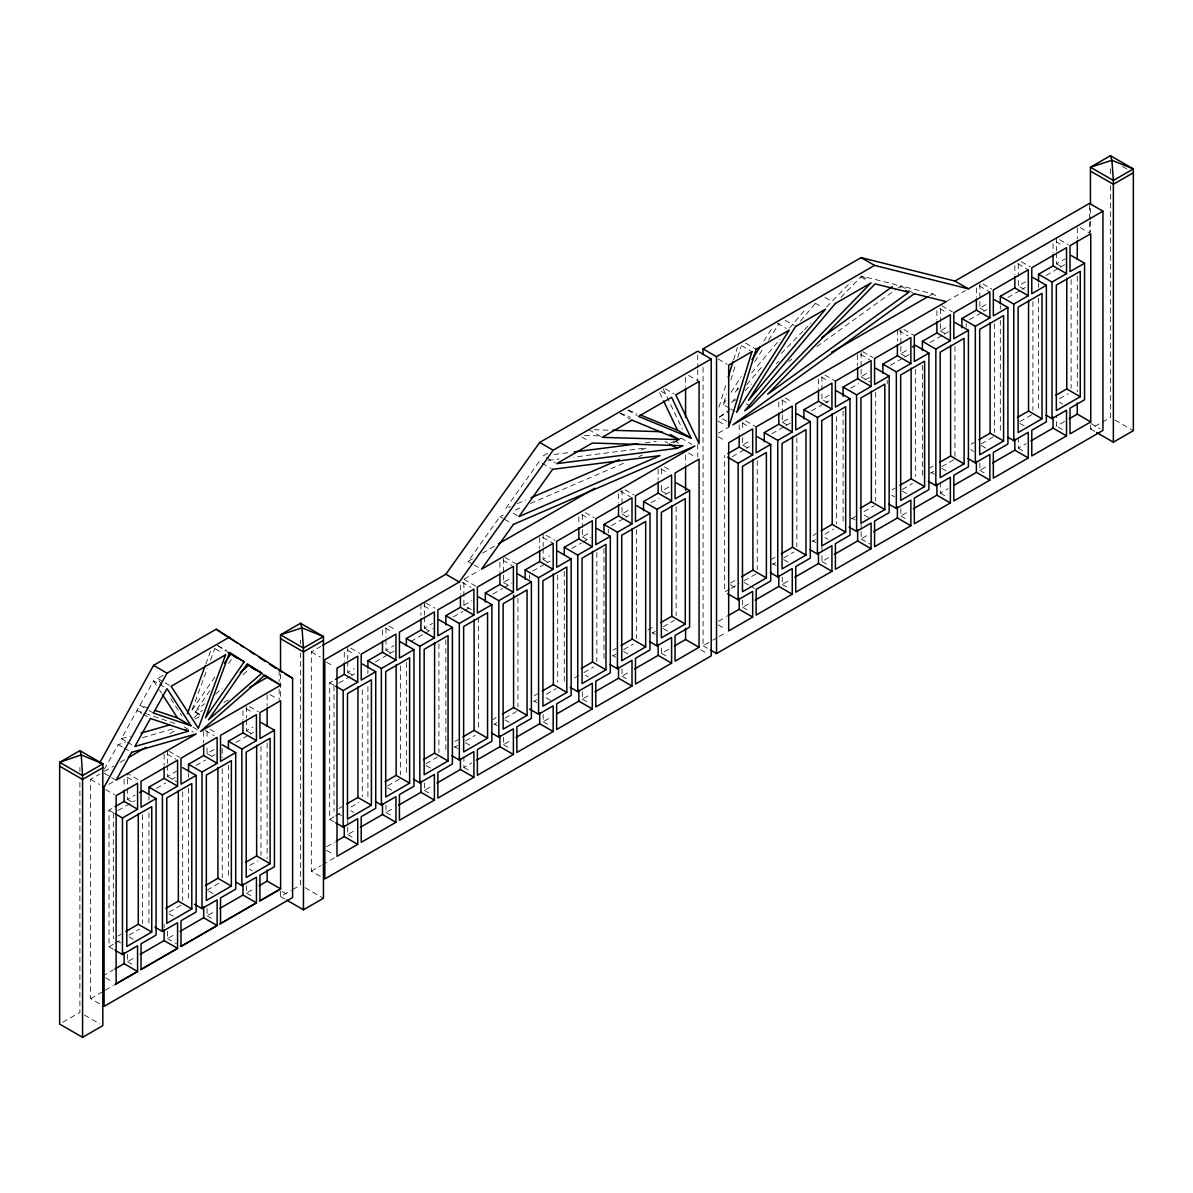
<?xml version="1.0" encoding="UTF-8"?>
<svg xmlns="http://www.w3.org/2000/svg" width="1193" height="1193" viewBox="0 0 1193 1193"><rect width="100%" height="100%" fill="white"/><g stroke="black" fill="none" stroke-linecap="round" stroke-linejoin="round"><path stroke-width="0.75" stroke-dasharray="5 3.75" d="M719.006 407.156L726.045 384.31M733.62 359.689L737.393 347.387M729.236 408.066L723.256 404.606L726.492 394.078M730.802 380.045L735.663 364.268M737.811 357.244L741.047 346.716M199.559 714.264L192.073 709.939L207.299 668.736M210.46 660.161L214.904 648.142M205.807 664.098L210.878 650.453M104.373 769.291L118.122 744.566L125.116 742.583M125.862 741.315L121.373 738.721L153.569 680.845L158.058 683.44M723.256 404.606L726.224 399.953M731.175 392.199L741.092 376.675M763.878 340.974L771.796 328.552M738.005 387.934L735.052 392.557L738.616 388.351M754.722 361.733L762.595 349.415M768.501 340.169L779.312 323.214M192.073 709.939L215.068 676.714M199.529 714.652L195.041 712.057L210.758 689.345M228.564 663.606L232.769 657.537M472.532 564.021L468.044 561.426L499.927 516.644L503.327 515.167M539.161 461.557L505.534 508.785L510.619 506.578M751.65 372.917L780.088 339.259M789.572 328.03L806.155 308.391M734.813 398.82L731.234 403.055L736.096 399.551M746.758 384.683L762.267 366.326M800.458 321.111L817.175 301.337M745.073 390.693L751.53 384.057M781.281 353.486L803.277 330.908M804.574 329.581L811.031 322.93M826.555 306.989L851.131 281.742M776.24 363.835L778.835 361.181M840.946 297.37L861.644 276.105L895.272 284.501L901.252 287.96M195.041 712.057L204.614 703.676M215.56 694.117L222.405 688.122M193.997 717.56L202.407 710.208M243.014 674.686L248.621 669.78M788.752 361.494L791.749 359.317M726.91 421.353L719.439 417.028L729.937 409.438M816.892 346.596L896.375 289.153M897.867 288.065L900.864 285.902L932.762 293.866L937.251 296.461M161.681 684.707L157.64 678.489L164.052 674.791M543.203 455.875L549.391 452.296M99.601 1003.79L90.623 998.601L90.623 779.327L99.645 774.123M104.253 771.453L113.872 765.906M120.284 762.208L125.086 759.434M169.958 733.516L176.37 729.818M195.011 719.066L199.813 716.277M223.866 702.409L228.668 699.635M320.32 876.363L311.328 871.173L311.328 651.9L320.947 646.352M468.044 561.426L472.846 558.652M482.479 553.09L495.304 545.693M673.344 442.901L681.367 438.263L691.836 444.318M719.439 417.028L729.057 411.481M929.556 295.715L932.762 293.866M108.787 784.353L114.916 780.804M471.384 609.593L463.898 605.283L463.898 579.321L479.571 570.269M718.41 433.119L728.013 427.586M946.631 301.367L965.435 290.51M113.484 949.33L108.995 946.75L108.995 810.181L113.529 807.557M127.562 788.334L127.562 799.459L135.092 795.12M167.512 765.265L167.512 776.389L176.609 771.14M207.045 748.011L207.045 753.573L214.636 749.189M246.444 719.692L246.444 730.817L252.901 727.104M334.174 821.917L329.686 819.323L329.686 682.769L334.07 680.234M347.745 661.22L347.745 672.345L354.202 668.617M385.965 639.15L385.965 650.274L394.033 645.622M424.41 616.96L424.41 628.085L432.477 623.417M463.898 605.283L471.966 600.616M503.401 575.056L503.401 582.467L511.469 577.815M543.158 548.392L543.158 559.517L549.615 555.789M582.318 529.498L582.318 536.91L590.386 532.257M622 489.891L622 514.004L630.068 509.336M661.608 485.566L661.608 491.128L669.676 486.476M742.672 437.652L742.672 445.078L749.965 440.873M782.265 414.791L782.265 422.218L791.019 417.162M829.239 395.092L821.947 399.297L821.947 377.048M861.107 369.278L861.107 376.69L869.861 371.649M900.864 346.328L900.864 353.739L908.156 349.534M940.367 323.512L940.367 330.938L949.121 325.883M979.871 284.023L979.871 308.122L987.163 303.917M1025.607 281.727L1018.315 285.932L1018.315 278.521M1056.521 252.752L1056.521 263.877L1065.274 258.821M118.003 810.539L135.152 800.637M156.417 788.364L165.812 782.936M172.075 779.312L175.207 777.508M195.995 765.503L205.39 760.09M211.638 756.481L214.77 754.677M235.916 742.464L248.666 735.097M250.262 734.187L253.453 732.338M338.812 683.067L349.967 676.625M351.562 675.7L354.739 673.851M375.422 661.921L388.172 654.554M389.768 653.63L396.151 649.946M410.675 641.566L423.44 634.199M425.021 633.274L432.999 628.681M453.37 616.915L462.929 611.398M464.524 610.473L470.907 606.79M492.873 594.114L502.432 588.596M504.028 587.672L512.006 583.064M532.63 571.149L545.38 563.797M546.976 562.872L550.167 561.038M571.79 548.541L581.349 543.024M582.945 542.099L590.923 537.506M611.472 525.636L624.222 518.269M625.818 517.359L629.009 515.51M651.065 502.775L659.043 498.167M665.411 494.499L670.198 491.725M732.189 456.68L744.939 449.314M746.535 448.404L749.726 446.555M771.796 433.82L784.547 426.453M786.142 425.528L790.929 422.769M811.479 410.914L824.229 403.547M825.824 402.623L829.016 400.788M850.639 388.307L858.602 383.699M864.985 380.015L869.757 377.256M890.396 365.341L903.146 357.989M904.741 357.065L911.124 353.382M929.899 342.54L942.649 335.173M944.245 334.264L950.612 330.58M969.387 319.739L982.152 312.372M983.748 311.448L986.924 309.613M1007.846 297.534L1020.597 290.182M1022.192 289.258L1025.369 287.409M1046.052 275.479L1058.802 268.112M1060.398 267.187L1065.185 264.428M118.003 935.983L121.119 934.179M338.812 808.496L341.988 806.662M454.965 741.435L458.157 739.6M492.873 719.558L496.064 717.709M534.225 695.683L537.417 693.834M613.068 650.155L616.259 648.321M647.888 630.053L654.256 626.37M730.593 583.049L735.38 580.29M771.796 559.263L774.988 557.414M813.074 535.433L816.251 533.584M891.991 489.861L895.182 488.026M929.899 467.984L933.075 466.135M970.983 444.258L974.174 442.409M108.995 946.75L113.529 944.125M115.035 943.245L121.09 939.756M129.068 935.148L139.596 929.064M169.033 912.078L182.678 904.205M207.045 890.127L219.199 883.118M249.68 865.521L257.748 860.869M329.686 819.323L334.07 816.802M335.516 815.952L341.362 812.582M350.966 807.035L359.033 802.382M387.576 785.904L400.475 778.447M426.02 763.714L437.309 757.182M454.593 747.206L457.516 745.521M465.524 740.898L475.202 735.32M494.096 724.405L497.019 722.719M505.012 718.097L516.315 711.58M533.853 701.454L536.775 699.769M546.394 694.207L556.072 688.629M574.474 677.997L578.844 675.477M583.944 672.539L593.622 666.947M612.695 655.926L615.618 654.241M623.611 649.633L633.304 644.041M652.303 633.065L655.211 631.38M663.219 626.757L674.507 620.241M729.519 589.223L724.673 592.026L724.673 455.458M731.13 588.298L739.198 583.645M744.119 580.797L755.795 574.057M772.348 564.498L775.569 562.634M783.726 557.936L793.927 552.031M812.015 541.592L815.251 539.728M824.87 534.181L833.609 529.125M851.176 518.985L857.633 515.257M864.03 511.573L874.23 505.683M902.326 489.458L912.526 483.568M930.436 473.218L933.672 471.369M941.829 466.657L954.952 459.081M981.332 443.841L994.455 436.265M1019.776 421.651L1032.899 414.075M1059.444 398.745L1068.197 393.69M102.643 976.083L113.38 969.879M127.562 954.355L127.562 961.692L135.51 957.099M167.512 931.286L167.512 938.623L175.371 934.089M207.045 908.47L207.045 915.806L214.859 911.288M246.444 885.728L246.444 893.05L252.812 889.381M326.703 846.717L334.696 842.109M347.745 827.241L347.745 834.578L355.633 830.015M385.965 805.171L385.965 812.508L393.914 807.929M424.41 782.981L424.41 790.318L432.239 785.799M463.898 756.511L463.898 767.517L471.742 762.983M503.401 737.363L503.401 744.7L511.29 740.152M543.158 714.413L543.158 721.75L550.927 717.276M582.318 691.806L582.318 699.143L590.192 694.594M622 668.9L622 676.237L629.859 671.704M661.608 647.874L661.608 653.361L669.601 648.753M718.41 621.314L726.403 616.692M742.672 599.975L742.672 607.312L750.516 602.778M782.265 577.114L782.265 584.451L790.139 579.902M821.947 546.871L821.947 561.53L829.702 557.056M861.107 531.601L861.107 538.923L868.996 534.375M900.864 508.636L900.864 515.972L908.693 511.454M940.367 482.166L940.367 493.171L948.196 488.653M979.871 463.033L979.871 470.37L987.819 465.777M1018.315 437.16L1018.315 448.165L1026.204 443.602M1064.514 421.502L1056.521 426.11L1056.521 415.104M90.623 998.601L103.523 991.159M105.133 990.235L113.186 985.582M311.328 871.173L320.992 865.596M322.602 864.671L335.487 857.23M703.05 367.429L703.05 645.756L711.103 641.118M712.713 640.179L717.545 637.39M719.155 636.466L725.598 632.752M62.767 1022.282L79.886 1012.395L79.886 782.325M280.534 890.992L280.534 896.554L291.286 890.351M292.822 889.456L300.502 885.027L300.502 653.093M1090.447 425.245L1090.447 428.958L1110.429 417.416L1110.429 185.497M517.419 503.64L525.919 499.971M641.461 450.059L646.561 447.867L573.744 457.143M515.197 510.052L521.967 507.114M530.453 503.461L625.415 462.437M638.971 456.576L642.371 455.115M671.197 442.663L674.582 441.201M676.282 440.471L681.367 438.263M121.373 738.721L130.291 736.17M142.593 737.587L172.299 729.117M554.134 454.488L570.537 452.386M645.264 442.871L656.195 441.47M548.258 460.394L559.174 458.992M594.218 429.763L608.892 430.181M584.406 435.46L601.063 435.937M148.499 708.18L139.969 705.302L147.44 709.626M174.864 723.45L136.956 710.7L141.445 713.295M628.428 410.019L636.898 413.509M620.211 413.076L630.336 417.252M1122.658 166.588L1127.236 169.227M1080.276 227.654L1089.254 232.844M1059.518 239.644L1068.496 244.819M1056.044 241.642L1063.53 245.967M1056.521 263.877L1064.007 268.186M1021.312 261.699L1030.29 266.889M1017.838 263.713L1028.306 269.752M1019.806 286.797L1025.801 290.257M982.868 283.904L991.845 289.079M979.393 285.902L989.862 291.957M979.871 308.122L987.357 312.447M941.859 305.84L952.342 311.895M900.864 285.902L914.33 293.687M939.89 308.704L947.376 313.028M1115.008 420.07L1133.35 430.658M861.644 276.105L869.13 280.43M860.6 276.821L868.086 281.145M940.367 330.938L947.853 335.248M1059.518 402.16L1062.516 403.89M1090.969 423.53L1099.946 428.719M1090.447 428.958L1095.04 431.598M903.862 329.507L914.33 335.561M898.896 330.655L907.873 335.829M1058.027 426.975L1064.007 430.419M824.945 297.415L832.431 301.74M815.073 303.111L822.559 307.421M900.864 353.739L908.35 358.064M1019.806 423.351L1024.295 425.946M862.599 351.607L873.082 357.646M860.63 354.47L869.608 359.66M1018.315 448.165L1025.801 452.49M785.262 320.32L794.24 325.51M777.254 323.214L786.232 328.403M981.362 445.556L988.848 449.88M861.107 376.69L870.085 381.879M970.699 449.612L973.697 451.342M824.945 375.079L835.413 381.119M821.47 377.077L828.956 381.402M979.871 470.37L985.85 473.815M745.655 343.181L756.138 349.236M741.479 345.597L750.457 350.787M823.438 400.162L829.433 403.622M941.859 468.357L946.347 470.952M931.196 472.413L934.194 474.143M718.216 359.033L727.193 364.223M785.262 397.985L792.749 402.309M781.788 399.983L789.274 404.308M940.367 493.171L947.853 497.496M902.37 491.158L909.841 495.483M782.265 422.218L789.751 426.527M746.281 403.86L750.77 406.44M688.57 375.407L697.547 380.582M891.693 495.214L894.69 496.944M730.742 408.931L735.231 411.525M745.655 420.846L756.138 426.9M742.195 422.844L749.666 427.169M900.864 515.972L908.35 520.297M665.306 388.829L674.284 394.018M718.216 421.189L725.702 425.513M661.131 391.244L668.602 395.569M742.672 445.078L748.652 448.538M864.105 514.988L868.593 517.568M718.216 436.698L725.702 441.007M851.936 518.18L854.934 519.909M861.107 538.923L870.085 544.112M628.04 410.347L637.017 415.537M675.551 441.38L678.534 443.11M620.032 413.24L630.5 419.295M688.57 453.057L696.056 457.381M664.993 441.41L667.976 443.14M824.945 537.596L827.942 539.325M812.776 540.787L815.773 542.517M664.59 466.91L672.077 471.22M821.947 561.53L829.433 565.855M661.131 468.909L668.602 473.233M588.716 429.599L600.69 436.504M581.841 437.026L589.327 441.335M783.771 559.636L788.26 562.231M661.608 491.128L669.094 495.453M773.094 563.692L776.091 565.422M624.998 489.771L633.975 494.946M782.265 584.451L789.751 588.76M620.032 490.905L630.5 496.959M546.185 457.605L555.163 462.795M542.144 463.272L551.136 468.461M744.164 582.497L748.652 585.092M750.143 585.957L754.647 588.552M622 514.004L629.486 518.314M730.504 584.824L734.992 587.418M585.316 512.677L594.293 517.866M742.672 607.312L750.143 611.636M581.841 514.69L589.327 519M582.318 536.91L589.804 541.234M718.216 624.878L725.702 629.203M513.005 513.094L517.508 515.689M546.155 535.284L555.133 540.474M542.681 537.297L553.164 543.337M499.927 516.644L502.924 518.373M504.415 519.238L511.901 523.548M703.05 645.756L709.045 649.216M700.738 649.812L708.224 654.137M663.099 628.562L667.588 631.157M543.158 559.517L550.644 563.842M652.377 632.648L655.36 634.378M504.907 557.385L516.867 564.289M502.924 560.248L511.901 565.437M661.608 653.361L669.094 657.686M474.024 564.885L480.018 568.345M623.507 651.423L627.995 654.018M503.401 582.467L510.887 586.792M612.77 655.509L615.767 657.239M463.898 579.321L475.873 586.225M461.93 582.184L470.907 587.374M622 676.237L627.995 679.682M585.316 675.193L588.313 676.923M425.901 602.987L434.878 608.176M423.918 605.85L431.404 610.175M582.318 699.143L589.804 703.467M546.155 697.801L552.15 701.26M424.41 628.085L431.881 632.394M533.927 701.037L536.925 702.766M388.948 626.042L396.434 630.366M385.473 628.055L392.959 632.379M543.158 721.75L550.644 726.075M385.965 650.274L393.436 654.599M504.907 719.901L509.396 722.481M494.17 723.987L497.168 725.717M350.742 648.112L359.719 653.302M347.267 650.11L354.753 654.435M503.401 744.7L510.887 749.025M347.745 672.345L355.231 676.655M311.328 651.9L320.32 657.089M326.509 662.1L333.995 666.425M465.404 742.702L469.893 745.297M454.667 746.788L457.665 748.518M329.686 682.769L334.174 685.349M463.898 767.517L471.384 771.826M425.901 765.503L430.39 768.098M217.663 645.562L226.655 650.752M215.128 648.768L222.614 653.078M270.125 694.654L277.611 698.979M424.41 790.318L431.881 794.642M249.441 706.599L258.419 711.774M387.457 787.708L391.945 790.288M245.967 708.597L253.453 712.922M157.64 678.489L163.635 681.949M165.126 682.814L171.121 686.273M246.444 730.817L253.93 735.142M385.965 812.508L393.436 816.832M159.549 684.305L165.544 687.764M210.043 729.341L217.529 733.665M350.742 810.629L353.724 812.358M205.151 730.429L214.129 735.619M192.983 727.148L198.977 730.593M338.514 813.85L341.511 815.58M184.274 726.984L193.266 732.174M148.946 710.491L153.435 713.086M142.951 714.16L148.931 717.619M347.745 834.578L355.231 838.888M207.045 753.573L214.531 757.883M169.018 751.292L179.487 757.346M167.095 754.14L176.087 759.315M326.509 850.296L333.995 854.606M127.368 742.165L133.348 745.625M118.122 744.566L122.611 747.161M124.102 748.026L130.097 751.486M167.512 776.389L176.504 781.579M138.045 779.551L127.562 773.496L127.562 786.485M127.114 777.225L134.585 781.549M305.095 887.667L323.437 898.254M104.149 773.243L110.129 776.703M111.635 777.568L116.124 780.162M249.441 869.115L252.439 870.845M127.562 799.459L135.048 803.784M90.623 779.327L99.601 784.517M282.13 891.499L289.616 895.809M105.64 789.617L114.617 794.806M280.534 896.554L285.112 899.209M108.995 810.181L113.484 812.776M246.444 893.05L253.93 897.375M208.551 890.992L213.04 893.587M207.045 915.806L214.531 920.131M169.018 913.823L173.507 916.403M167.512 938.623L176.504 943.812M129.068 936.878L133.556 939.473M117.809 941.277L120.806 943.007M127.562 961.692L135.048 966.017M105.64 977.813L113.126 982.122M84.464 1015.049L99.75 1023.877M217.633 645.637L226.372 651.259M170.763 698.695L181.858 715.785M153.569 680.845L158.55 688.57M159.549 690.121L161.547 693.208M663.114 388.784L682.366 429.107M659.684 392.78L662.786 399.297M1110.429 168.795L1110.429 174.357M1090.447 208.164L1090.447 219.288M1090.447 221.152L1090.447 232.277M1089.463 205.256L1089.463 220.123M1089.463 221.973L1089.463 233.127M1077.279 227.788L1077.279 238.973M1077.279 276.239L1077.279 391.766M1071.105 279.445L1071.105 388.321M1056.521 237.914L1056.521 250.888M1053.061 243.626L1053.061 252.901M1038.536 283.487L1038.536 287.17M1038.536 298.25L1038.536 410.824M1032.899 301.501L1032.899 410.377M1018.315 263.683L1018.315 276.657M1014.84 265.696L1014.84 274.957M1000.316 305.542L1000.316 309.241M1000.316 320.306L1000.316 432.88M994.455 323.706L994.455 432.582M976.396 287.886L976.396 297.161M966.211 323.422L966.211 327.106M954.952 346.507L954.952 457.232M940.367 308.689L940.367 321.663M936.893 310.687L936.893 319.963M922.368 365.312L922.368 477.886M915.449 369.308L915.449 476.35M900.864 329.641L900.864 344.464M897.39 329.79L897.39 340.915M887.204 380.105L887.204 383.788M875.692 392.273L875.692 501.149M861.107 352.591L861.107 367.429M861.107 524.264L861.107 529.767M857.633 354.589L857.633 365.714M843.108 411.078L843.108 523.638M836.532 416.715L836.532 523.757M818.473 379.061L818.473 388.336M796.849 437.786L796.849 546.662M782.265 399.968L782.265 412.942M778.79 401.966L778.79 409.378M757.242 460.647L757.242 569.523M742.672 422.829L742.672 430.241M739.198 424.827L739.198 434.103M697.741 354.903L697.741 367.891M697.741 369.755L697.741 380.88M697.741 443.975L697.741 456.964M685.587 377.331L685.587 386.472M685.587 455.055L685.587 464.375M676.133 506.742L676.133 615.618M661.608 468.879L661.608 476.305M658.133 469.043L658.133 480.168M636.525 529.603L636.525 638.479M618.526 493.753L618.526 503.028M608.281 529.319L608.281 533.017M603.956 548.407L603.956 660.982M596.843 552.508L596.843 661.399M582.318 514.66L582.318 527.634M578.844 516.658L578.844 524.085M564.274 571.328L564.274 683.887M557.683 575.115L557.683 682.157M543.158 533.554L543.158 546.543M539.698 537.417L539.698 548.541M529.438 574.847L529.438 578.53M517.926 598.081L517.926 706.957M503.401 558.369L503.401 573.207M499.927 562.231L499.927 571.492M478.423 617.199L478.423 729.758M460.438 585.032L460.438 594.308M445.854 639.687L445.854 752.261M438.92 643.683L438.92 752.559M424.41 602.122L424.41 615.096M420.935 604.135L420.935 615.26M406.351 662.488L406.351 775.062M400.475 665.888L400.475 774.764M385.965 628.025L385.965 637.301M382.491 630.038L382.491 637.45M367.906 669.929L367.906 673.613M367.906 686.542L367.906 797.267M362.269 689.793L362.269 796.82M347.745 646.382L347.745 659.356M347.745 819.904L347.745 825.407M344.27 652.094L344.27 661.369M334.025 685.826L334.025 811.27M300.502 640.104L300.502 643.817M280.534 673.911L280.534 699.888M279.132 670.496L279.132 681.635M279.132 689.077L279.132 700.231M267.128 694.788L267.128 705.973M267.128 743.239L267.128 858.751M260.969 746.43L260.969 855.306M246.444 706.718L246.444 717.843M242.969 710.581L242.969 719.856M228.4 765.235L228.4 877.809M222.226 748.488L222.226 757.719M222.226 768.799L222.226 877.675M207.045 731.324L207.045 738.735M203.66 731.428L203.66 742.553M188.539 773.482L188.539 777.18M188.539 788.245L188.539 900.819M182.678 791.63L182.678 900.506M167.512 750.442L167.512 763.416M164.112 754.259L164.112 765.384M164.112 924.098L164.112 927.766M148.946 796.342L148.946 800.026M148.946 812.94L148.946 923.665M142.608 814.759L142.608 923.636M124.117 779.208L124.117 786.619M113.32 813.238L113.32 938.682M79.886 767.487L79.886 771.2"/><path stroke-width="1.5" d="M728.207 377.271L733.069 361.449M187.42 713.608L205.166 665.813M99.615 763.043L153.569 665.366L216.172 629.233L292.598 678.265L292.598 897.539L104.089 1006.37L104.089 787.097L167.035 673.15L229.638 637.002M751.978 359.6L759.911 347.178M224.463 663.114L230.741 654.062L244.207 661.832L205.539 717.724L229.638 652.482L244.207 661.832M322.542 645.428L445.854 574.236L539.698 442.439L697.741 351.189L711.207 358.974L711.207 655.867L324.809 878.958L324.809 659.684L459.32 582.02L553.164 450.223L711.207 358.974M240.181 672.569L248.398 665.396L261.863 673.165L208.507 719.841L247.279 663.8L261.863 673.165M821.753 337.634L892.275 286.678M908.738 292.285L767.71 394.212L875.11 283.889L908.738 292.285L905.741 290.555M703.05 354.44L703.05 348.878L861.107 257.628L954.952 281.056L968.418 288.84L1102.928 211.176L1102.928 430.449L716.531 653.54L710.536 650.081M703.05 348.878L716.531 356.647L874.573 265.398L968.418 288.84M79.886 750.636L59.65 762.312L59.65 1024.086L82.571 1037.313L102.807 1025.637L102.807 763.878L79.886 750.636L81.228 754.901L82.571 775.554L82.571 1037.313M286.648 900.089L303.454 909.797L323.437 898.254L323.437 636.525L300.502 623.283L280.534 634.81L280.534 670.198M1096.561 432.477L1113.367 442.185L1133.35 430.658L1133.35 168.914L1110.429 155.686L1090.447 167.214L1090.447 204.45M102.807 767.74L82.571 779.417L59.65 766.174M323.437 640.358L303.454 651.885L280.534 638.658M1133.35 172.761L1113.367 184.289L1090.447 171.061M128.292 757.585L145.919 747.4M249.501 687.6L267.128 677.415L280.609 685.2L200.469 731.458L264.891 675.104L280.609 685.2M498.51 543.829L594.755 488.265M831.715 352.203L927.945 296.639M954.952 281.056L1089.463 203.392L1102.928 211.176M115.035 806.692L124.117 801.457L137.583 809.227L137.583 783.264L116.124 795.671L116.124 983.852L137.583 971.46L137.583 945.781L122.461 954.519L114.975 950.195M139.596 792.51L142.608 790.78L156.074 798.549L156.074 935.103L141.042 943.797L141.042 969.462L177.578 948.375L177.578 922.696L162.427 931.45L154.941 927.125M148.946 794.493L148.946 787.112L164.112 778.358L177.578 786.142L177.578 760.18L141.042 781.281L141.042 807.229L156.074 798.549M188.539 771.647L188.539 764.266L203.66 755.527L217.126 763.311L217.126 737.349L180.993 758.211L180.993 784.174L196.144 775.42L196.144 911.974L180.993 920.728L180.993 946.407L217.126 925.544L217.126 899.865L202.005 908.589L194.519 904.279M228.4 748.622L228.4 741.241L242.969 732.83L256.45 740.599L256.45 714.652L220.526 735.395L220.526 761.343L235.707 752.574L235.707 889.143L220.526 897.911L220.526 923.576L256.45 902.833L256.45 877.168L241.866 885.579L235.871 882.119M335.516 679.399L344.27 674.343L357.736 682.128L357.736 656.165L336.993 668.14L336.993 856.335L357.736 844.361L357.736 818.681L343.166 827.107L335.68 822.782M367.906 668.08L367.906 660.698L382.491 652.288L395.957 660.057L395.957 634.094L361.211 654.167L361.211 680.114L375.735 671.734L375.735 808.287L361.211 816.683L361.211 842.347L395.957 822.29L395.957 796.626L381.372 805.036L375.392 801.577M406.351 645.89L406.351 638.509L420.935 630.083L434.401 637.867L434.401 611.905L399.431 632.096L399.431 658.059L413.956 649.663L413.956 786.232L399.431 794.613L399.431 820.292L434.401 800.1L434.401 774.421L419.817 782.847L413.837 779.387M445.854 624.923L445.854 615.692L460.438 607.282L473.904 615.051L473.904 589.103L437.876 609.906L437.876 635.854L452.401 627.473L452.401 764.027L437.876 772.423L437.876 798.087L473.904 777.284L473.904 751.62L459.32 760.03L451.834 755.721M485.342 602.122L485.342 592.891L499.927 584.481L513.408 592.25L513.408 566.302L477.379 587.09L477.379 613.053L491.889 604.672L491.889 741.226L477.379 749.607L477.379 775.286L513.408 754.483L513.408 728.819L498.823 737.229L491.337 732.905M525.114 579.172L525.114 569.941L539.698 561.515L553.164 569.3L553.164 543.337L516.867 564.289L516.867 590.252L531.392 581.871L531.392 718.425L516.867 726.805L516.867 752.485L553.164 731.533L553.164 705.853L538.58 714.279L529.603 709.089M564.274 554.715L564.274 547.333L578.844 538.908L592.324 546.692L592.324 520.73L556.639 541.339L556.639 567.286L571.149 558.906L571.149 695.474L556.639 703.855L556.639 729.519L592.324 708.925L592.324 683.246L577.74 691.672L570.254 687.347M603.956 533.644L603.956 524.428L618.526 516.002L632.007 523.787L632.007 497.824L595.799 518.731L595.799 544.679L610.309 536.298L610.309 672.867L595.799 681.248L595.799 706.912L632.007 686.02L632.007 660.34L617.422 668.751L609.936 664.441M643.549 510.783L643.549 501.552L658.133 493.141L671.599 500.911L671.599 474.963L635.481 495.811L635.481 521.773L649.991 513.393L649.991 649.946L635.481 658.327L635.481 684.007L671.599 663.144L671.599 637.48L657.015 645.89L649.544 641.58M727.894 453.608L739.198 447.077L752.664 454.861L752.664 428.898L728.684 442.737L728.684 630.933L752.664 617.094L752.664 591.415L738.139 599.796L727.67 593.756M764.281 441.828L764.281 432.597L778.79 424.216L792.271 432L792.271 406.038L756.138 426.9L756.138 452.848L770.723 444.437L770.723 580.991L756.138 589.417L756.138 615.081L792.271 594.233L792.271 568.554L777.747 576.935L770.26 572.61M803.948 418.922L803.948 409.691L818.473 401.31L831.939 409.08L831.939 383.132L795.731 404.039L795.731 429.987L810.315 421.576L810.315 558.13L795.731 566.556L795.731 592.22L831.939 571.313L831.939 545.648L817.429 554.029L809.943 549.705M843.108 396.315L843.108 387.084L857.633 378.703L871.099 386.472L871.099 360.525L835.413 381.119L835.413 407.081L849.998 398.656L849.998 535.225L835.413 543.635L835.413 569.315L871.099 548.705L871.099 523.041L856.589 531.422L849.103 527.097M882.88 373.349L882.88 364.133L897.39 355.738L910.87 363.522L910.87 337.559L874.573 358.511L874.573 384.474L889.158 376.049L889.158 512.617L874.573 521.028L874.573 546.707L910.87 525.755L910.87 500.076L896.346 508.472L888.86 504.147M912.526 346.999L915.449 345.314L928.915 353.098L928.915 489.652L914.33 498.077L914.33 523.757L950.359 502.954L950.359 477.275L935.849 485.655L928.363 481.346M922.368 350.548L922.368 341.317L936.893 332.936L950.359 340.721L950.359 314.758L914.33 335.561L914.33 361.524L928.915 353.098M961.871 327.747L961.871 318.516L976.396 310.135L989.862 317.905L989.862 291.957L953.833 312.76L953.833 338.708L968.418 330.297L968.418 466.851L953.833 475.276L953.833 500.941L989.862 480.138L989.862 454.473L975.337 462.854L967.866 458.53M1000.316 303.708L1000.316 296.326L1014.84 287.945L1028.306 295.715L1028.306 269.752L993.337 289.944L993.337 315.906L1007.921 307.481L1007.921 444.05L993.337 452.46L993.337 478.139L1028.306 457.948L1028.306 432.269L1013.782 440.664L1007.802 437.205M1038.536 281.637L1038.536 274.256L1053.061 265.875L1066.527 273.659L1066.527 247.697L1031.781 267.754L1031.781 293.717L1046.365 285.291L1046.365 421.845L1031.781 430.27L1031.781 455.95L1066.527 435.892L1066.527 410.213L1052.002 418.594L1046.022 415.134M114.975 813.641L122.461 817.966L137.583 809.227M148.946 787.112L162.427 794.881L177.578 786.142M188.539 764.266L202.005 772.035L217.126 763.311M228.4 741.241L241.866 749.025L256.45 740.599M274.435 730.22L259.925 738.601L259.925 712.639L280.609 700.694L280.609 888.889L259.925 900.834L259.925 875.155L274.435 866.774L274.435 730.22L260.969 722.436M335.68 686.214L343.166 690.538L357.736 682.128M367.906 660.698L381.372 668.483L395.957 660.057M406.351 638.509L419.817 646.278L434.401 637.867M445.854 615.692L459.32 623.477L473.904 615.051M485.342 592.891L498.823 600.676L513.408 592.25M525.114 569.941L538.58 577.71L553.164 569.3M564.274 547.333L577.74 555.103L592.324 546.692M603.956 524.428L617.422 532.197L632.007 523.787M643.549 501.552L657.015 509.336L671.599 500.911M689.599 490.532L675.074 498.913L675.074 472.95L699.053 459.111L699.053 647.307L675.074 661.146L675.074 635.466L689.599 627.086L689.599 490.532L676.133 482.747M727.67 457.187L738.139 463.242L752.664 454.861M764.281 432.597L777.747 440.381L792.271 432M803.948 409.691L817.429 417.475L831.939 409.08M843.108 387.084L856.589 394.868L871.099 386.472M882.88 364.133L896.346 371.903L910.87 363.522M922.368 341.317L935.849 349.102L950.359 340.721M961.871 318.516L975.337 326.3L989.862 317.905M1000.316 296.326L1013.782 304.096L1028.306 295.715M1038.536 274.256L1052.002 282.04L1066.527 273.659M1084.571 263.235L1070.002 271.646L1070.002 245.683L1090.745 233.709L1090.745 421.904L1070.002 433.879L1070.002 408.2L1084.571 399.789L1084.571 263.235L1071.105 255.451M125.802 931.479L138.284 924.277L151.75 932.046L151.75 806.602L126.801 821.023L126.801 946.467L151.75 932.046M165.812 908.38L178.339 901.147L191.805 908.917L191.805 783.473L166.752 797.938L166.752 923.382L191.805 908.917M205.39 885.534L217.901 878.302L231.367 886.086L231.367 760.642L206.329 775.092L206.329 900.536L231.367 886.086M245.475 862.39L256.644 855.948L270.11 863.717L270.11 738.273L246.19 752.082L246.19 877.526L270.11 863.717M346.775 803.903L357.93 797.461L371.411 805.23L371.411 679.786L347.491 693.595L347.491 819.039L371.411 805.23M384.996 781.833L396.151 775.39L409.617 783.175L409.617 657.731L385.712 671.54L385.712 796.984L409.617 783.175M423.44 759.643L434.595 753.201L448.061 760.97L448.061 635.541L424.156 649.335L424.156 774.779L448.061 760.97M462.929 736.842L474.098 730.399L487.564 738.169L487.564 612.725L463.645 626.534L463.645 751.978L487.564 738.169M502.432 714.025L513.587 707.583L527.067 715.368L527.067 589.924L503.148 603.733L503.148 729.177L527.067 715.368M542.189 691.075L553.358 684.633L566.824 692.417L566.824 566.973L542.919 580.767L542.919 706.211L566.824 692.417M581.349 668.468L592.518 662.026L605.984 669.81L605.984 544.366L582.065 558.16L582.065 683.604L605.984 669.81M621.031 645.562L632.186 639.12L645.667 646.889L645.667 521.445L621.747 535.254L621.747 660.698L645.667 646.889M660.639 622.701L671.793 616.259L685.259 624.028L685.259 498.585L661.354 512.394L661.354 637.837L685.259 624.028M741.763 576.607L752.917 570.165L766.383 577.934L766.383 452.49L742.478 466.299L742.478 591.743L766.383 577.934M781.355 553.746L792.51 547.304L805.991 555.073L805.991 429.629L782.071 443.438L782.071 568.882L805.991 555.073M821.038 530.825L832.192 524.383L845.673 532.167L845.673 406.724L821.753 420.532L821.753 545.962L845.673 532.167M860.198 508.218L871.352 501.776L884.833 509.56L884.833 384.116L860.914 397.925L860.914 523.354L884.833 509.56M899.954 485.268L911.124 478.825L924.59 486.595L924.59 361.151L900.67 374.96L900.67 500.404L924.59 486.595M939.458 462.466L950.612 456.024L964.093 463.794L964.093 338.35L940.173 352.159L940.173 477.603L964.093 463.794M978.961 439.65L990.115 433.208L1003.581 440.992L1003.581 315.548L979.677 329.357L979.677 454.801L1003.581 440.992M1017.405 417.461L1028.56 411.018L1042.026 418.788L1042.026 293.344L1018.121 307.153L1018.121 432.597L1042.026 418.788M1055.611 395.39L1066.781 388.948L1080.247 396.732L1080.247 271.288L1056.342 285.097L1056.342 410.541L1080.247 396.732M114.916 968.999L124.117 963.69L137.583 971.46M140.282 954.355L164.112 940.591L177.578 948.375L140.58 969.76M180.083 931.375L203.66 917.76L217.126 925.544M219.542 908.589L242.969 895.063L256.45 902.833L219.527 924.187M259.179 885.713L267.128 881.12L280.609 888.889M336.292 841.184L344.27 836.576L357.736 844.361M360.375 827.286L382.491 814.521L395.957 822.29M398.671 805.171L420.935 792.316L434.401 800.1M436.936 783.085L460.438 769.515L473.904 777.284M476.439 760.269L499.927 746.714L513.408 754.483M516.032 737.423L539.698 723.748L553.164 731.533M557.131 713.682L578.844 701.141L592.324 708.925M594.919 691.865L618.526 678.235L632.007 686.02M634.572 668.975L658.133 655.375L671.599 663.144M674.388 645.98L685.587 639.523L699.053 647.307M728.013 615.767L739.198 609.31L752.664 617.094M755.229 600.049L778.79 586.449L792.271 594.233M794.866 577.173L818.473 563.543L831.939 571.313M834.354 554.372L857.633 540.936L871.099 548.705M873.723 531.646L897.39 517.971L910.87 525.755M913.406 508.74L936.893 495.17L950.359 502.954M954.46 485.029L976.396 472.368L989.862 480.138M992.591 463.018L1014.84 450.179L1028.306 457.948M1030.946 440.873L1053.061 428.108L1066.527 435.892M1069.301 418.728L1077.279 414.12L1090.745 421.904M114.796 984.643L137.344 971.624M180.859 946.511L216.306 926.036M259.806 900.924L279.132 889.769M531.019 497.764L619.376 459.603M676.968 448.314L683.022 445.705L592.324 443.065L556.669 463.659L676.968 448.314L669.482 444.005M140.983 733.113L169.51 724.986M188.33 731.234L134.854 746.49L150.437 718.484L188.33 731.234L185.333 729.505M574.176 451.923L637.972 443.796M612.561 430.285L662.07 431.732M155.314 710.476L177.503 717.932L190.969 725.717L167.035 688.629L153.435 713.086L190.969 725.717M640.283 414.91L677.549 430.255L691.015 438.025L671.599 397.299L638.509 416.402L691.015 438.025M1032.899 277.522L1046.365 285.291M994.455 299.711L1007.921 307.481M861.107 257.628L874.573 265.398M954.952 322.513L968.418 330.297M875.692 368.279L889.158 376.049M836.532 390.886L849.998 398.656M796.849 413.792L810.315 421.576M757.242 436.653L770.723 444.437M670.242 434.431L677.713 438.741M539.698 442.439L553.164 450.223M636.525 505.608L649.991 513.393M596.843 528.529L610.309 536.298M557.683 551.136L571.149 558.906M517.926 574.087L531.392 581.871M445.854 574.236L459.32 582.02M478.423 596.888L491.889 604.672M438.92 619.704L452.401 627.473M400.475 641.894L413.956 649.663M362.269 663.949L375.735 671.734M279.132 670.496L282.13 672.226M285.127 673.956L292.598 678.265M258.896 671.659L251.425 667.334L254.273 669.169M153.569 665.366L167.035 673.15M222.226 744.805L235.707 752.574M182.678 767.651L196.144 775.42M227.833 652.183L230.741 654.062M233.813 656.031L236.721 657.895M262.848 674.671L267.128 677.415M216.172 629.233L226.924 636.272M229.995 638.285L237.675 643.325M240.747 645.338L243.819 647.352M249.963 651.363L254.556 654.39M259.164 657.403L265.308 661.429M269.916 664.456L276.06 668.483M162.546 694.758L177.503 717.932M663.562 400.923L677.549 430.255M1110.429 155.686L1111.906 160.294L1113.367 180.456L1113.367 442.185M300.502 623.283L301.978 627.891L303.454 648.053L303.454 909.797M1077.279 240.837L1077.279 259.463M1077.279 402.936L1077.279 414.12M1066.781 278.267L1066.781 388.948M1053.061 254.75L1053.061 265.875M1053.061 417.103L1053.061 428.108M1052.002 282.04L1052.002 418.594M1028.56 300.338L1028.56 411.018M1014.84 276.821L1014.84 287.945M1014.84 439.173L1014.84 450.179M1013.782 304.096L1013.782 440.664M990.115 322.528L990.115 433.208M976.396 299.011L976.396 310.135M976.396 461.363L976.396 472.368M975.337 326.3L975.337 462.854M950.612 345.329L950.612 456.024M936.893 321.812L936.893 332.936M936.893 484.164L936.893 495.17M935.849 349.102L935.849 485.655M911.124 368.145L911.124 478.825M897.39 344.613L897.39 355.738M897.39 506.98L897.39 517.971M896.346 371.903L896.346 508.472M871.352 391.095L871.352 501.776M857.633 367.578L857.633 378.703M857.633 529.931L857.633 540.936M856.589 394.868L856.589 531.422M832.192 413.703L832.192 524.383M818.473 390.186L818.473 401.31M818.473 552.538L818.473 563.543M817.429 417.475L817.429 554.029M792.51 436.608L792.51 547.304M778.79 413.091L778.79 424.216M778.79 575.444L778.79 586.449M777.747 440.381L777.747 576.935M752.917 459.469L752.917 570.165M739.198 435.952L739.198 447.077M739.198 598.304L739.198 609.31M738.139 463.242L738.139 599.796M716.531 356.647L716.531 653.54M685.587 388.292L685.587 417.55M685.587 466.239L685.587 490.457M685.587 628.353L685.587 639.523M671.793 505.564L671.793 616.259M658.133 482.017L658.133 493.141M658.133 644.369L658.133 655.375M657.015 509.336L657.015 645.89M632.186 528.424L632.186 639.12M618.526 504.878L618.526 516.002M618.526 667.23L618.526 678.235M617.422 532.197L617.422 668.751M592.518 551.345L592.518 662.026M578.844 527.783L578.844 538.908M578.844 690.136L578.844 701.141M577.74 555.103L577.74 691.672M553.358 573.952L553.358 684.633M539.698 550.391L539.698 561.515M539.698 712.758L539.698 723.748M538.58 577.71L538.58 714.279M513.587 595.053L513.587 707.583M499.927 573.356L499.927 584.481M499.927 735.708L499.927 746.714M498.823 600.676L498.823 737.229M474.098 619.704L474.098 730.399M460.438 596.157L460.438 607.282M460.438 758.509L460.438 769.515M459.32 623.477L459.32 760.03M434.595 642.52L434.595 753.201M420.935 618.958L420.935 630.083M420.935 781.311L420.935 792.316M419.817 646.278L419.817 782.847M396.151 664.71L396.151 775.39M382.491 641.163L382.491 652.288M382.491 803.515L382.491 814.521M381.372 668.483L381.372 805.036M357.93 686.78L357.93 797.461M344.27 663.219L344.27 674.343M344.27 825.571L344.27 836.576M343.166 690.538L343.166 827.107M267.128 707.837L267.128 726.462M267.128 869.936L267.128 881.12M256.644 745.252L256.644 855.948M242.969 721.705L242.969 732.83M242.969 884.058L242.969 895.063M241.866 749.025L241.866 885.579M217.901 767.621L217.901 878.302M203.66 744.402L203.66 755.527M203.66 906.755L203.66 917.76M202.005 772.035L202.005 908.589M178.339 790.467L178.339 901.147M164.112 767.233L164.112 778.358M164.112 929.586L164.112 940.591M162.427 794.881L162.427 931.45M138.284 813.596L138.284 924.277M124.117 790.333L124.117 801.457M124.117 952.685L124.117 963.69M122.461 817.966L122.461 954.519M751.948 351.652L728.684 427.243L728.684 365.073L751.948 351.652M756.138 349.236L736.722 412.39L789.229 330.133L756.138 349.236M225.611 654.808L198.366 728.222L171.121 686.273L225.611 654.808M131.588 752.351L116.124 780.162L196.248 733.904L131.588 752.351M795.731 326.375L748.518 400.341L825.556 309.151L795.731 326.375M513.408 524.413L481.51 569.21L694.833 446.048L513.408 524.413M552.627 469.326L519 516.554L660.027 455.637L552.627 469.326M835.413 303.454L744.715 410.824L750.77 406.44L871.069 282.875L835.413 303.454M914.33 293.687L732.905 424.812L946.228 301.65L914.33 293.687M632.007 420.16L602.182 437.369L679.22 439.606L632.007 420.16M699.053 381.447L675.79 394.883L699.053 443.617L699.053 381.447M102.807 763.878L82.571 775.554L59.65 762.312L81.228 754.901L102.807 763.878M323.437 636.525L303.454 648.053L280.534 634.81L301.978 627.891L323.437 636.525M1133.35 168.914L1113.367 180.456L1090.447 167.214L1111.906 160.294L1133.35 168.914"/></g></svg>
